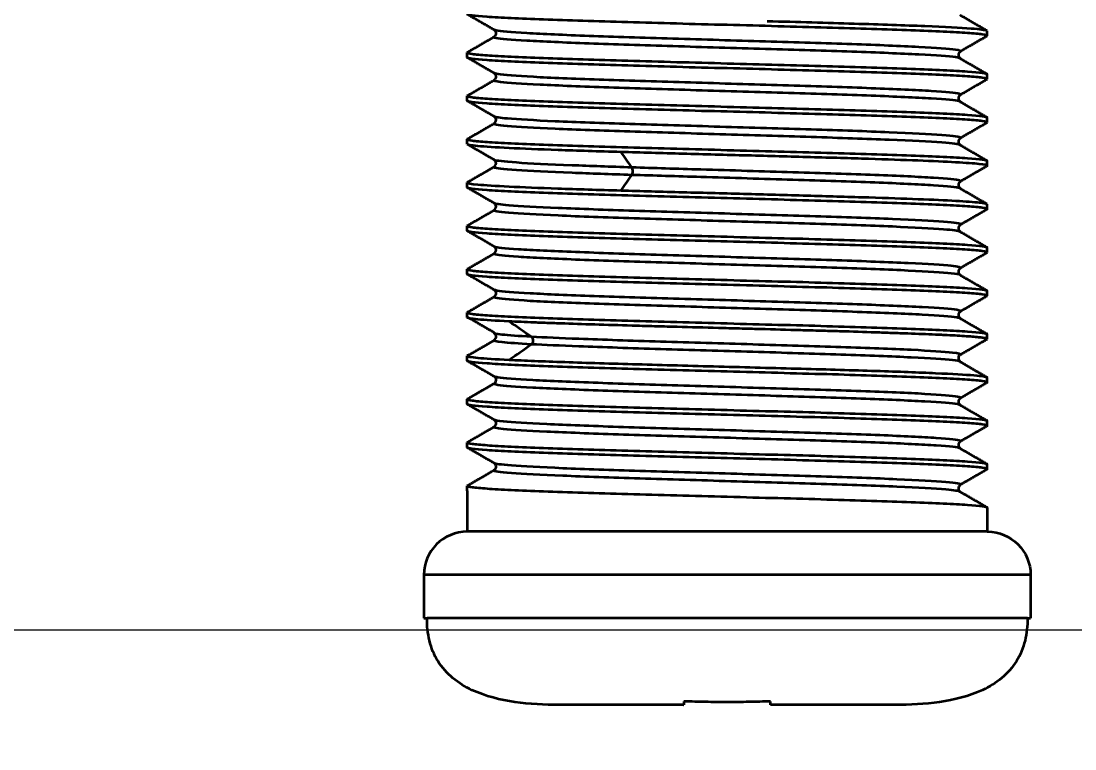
# Model space of a CAD drawing. Extents: x 0 to 1647, y 4681 to 5260.
# Drawn here: x 196.41 to 206.14, y 4894.61 to 4901.33 of the extents above; entities that cross this region are included whole.
import ezdxf

# ---------------------------------------------------------------- set-up
doc = ezdxf.new("R2010")
doc.units = 0
doc.header["$LTSCALE"] = 30
doc.header["$MEASUREMENT"] = 0
doc.header["$PDMODE"] = 3
doc.header["$PDSIZE"] = -10
doc.layers.get('0').update_dxf_attribs({"linetype": 'CONTINUOUS'})
doc.layers.get('DEFPOINTS').update_dxf_attribs({"linetype": 'CONTINUOUS'})
doc.layers.add('\\M+5B3DF\\M+5B4E7\\M+5CFDF', color=3, linetype='CONTINUOUS', lineweight=9)
doc.styles.add('Daelim Dimension', font='NanumGothic.ttf')
doc.dimstyles.new('DEFAULT', dxfattribs={"dimscale": 2, "dimtxt": 2, "dimasz": 2, "dimexe": 0, "dimexo": 2, "dimgap": 1, "dimtad": 1, "dimdec": 1, "dimzin": 9, "dimdsep": 46, "dimtxsty": 'Daelim Dimension', "dimcen": 0.5, "dimclrd": 252, "dimclre": 252, "dimclrt": 3, "dimadec": 1, "dimazin": 0, "dimtfac": 1, "dimtdec": 1, "dimtix": 1, "dimtmove": 0, "dimatfit": 3, "dimfxl": 0, "dimtolj": 1, "dimtzin": 1, "dimlwd": 9, "dimlwe": 9, "dimarcsym": 0})

# ---------------------------------------------------------------- blocks, each defined once
blk = doc.blocks.new('22')
at = {"color": 0, "lineweight": 35}
for p, q in [((-153.68, 162.43), (-153.68, 162.488)), ((-159.369, 162.419), (-159.367, 162.42)), ((-153.684, 162.426), (-153.68, 162.43)), ((-159.676, 162.242), (-159.68, 162.238)), ((-159.68, 162.18), (-159.68, 162.238)), ((-159.367, 161.997), (-159.369, 161.998)), ((-153.68, 161.93), (-153.68, 161.988)), ((-153.685, 161.925), (-153.68, 161.93)), ((-159.677, 161.741), (-159.68, 161.738)), ((-159.68, 161.68), (-159.68, 161.738)), ((-153.993, 161.747), (-153.991, 161.748)), ((-159.367, 161.497), (-159.369, 161.499)), ((-153.68, 161.43), (-153.68, 161.488)), ((-153.684, 161.426), (-153.68, 161.43)), ((-159.678, 161.24), (-159.68, 161.238)), ((-159.68, 161.18), (-159.68, 161.238)), ((-159.367, 160.997), (-159.369, 160.999)), ((-153.68, 160.93), (-153.68, 160.988)), ((-153.682, 160.927), (-153.68, 160.93)), ((-159.678, 160.741), (-159.68, 160.738)), ((-159.68, 160.68), (-159.68, 160.738)), ((-159.369, 160.419), (-159.367, 160.42)), ((-153.682, 160.427), (-153.68, 160.43)), ((-153.68, 160.43), (-153.68, 160.488)), ((-159.675, 160.242), (-159.68, 160.238)), ((-159.68, 160.18), (-159.68, 160.238)), ((-153.991, 160.169), (-153.993, 160.17)), ((-159.369, 159.919), (-159.367, 159.92)), ((-153.684, 159.926), (-153.68, 159.93)), ((-153.68, 159.93), (-153.68, 159.988)), ((-159.675, 159.742), (-159.68, 159.738)), ((-159.68, 159.68), (-159.68, 159.738)), ((-159.367, 159.497), (-159.369, 159.499)), ((-153.685, 159.426), (-153.68, 159.43)), ((-153.68, 159.43), (-153.68, 159.488)), ((-159.677, 159.241), (-159.68, 159.238)), ((-159.68, 159.18), (-159.68, 159.238)), ((-159.68, 159.18), (-159.677, 159.183)), ((-153.993, 159.247), (-153.992, 159.248)), ((-153.685, 158.926), (-153.68, 158.93)), ((-153.68, 158.93), (-153.68, 158.988)), ((-159.68, 158.68), (-159.68, 158.738)), ((-153.683, 158.427), (-153.68, 158.43)), ((-153.68, 158.43), (-153.68, 158.488)), ((-159.678, 158.24), (-159.68, 158.238)), ((-159.68, 158.18), (-159.68, 158.238)), ((-153.68, 157.93), (-153.68, 157.988)), ((-153.682, 157.927), (-153.68, 157.93)), ((-159.676, 157.742), (-159.68, 157.738)), ((-159.68, 157.68), (-159.68, 157.738)), ((-153.68, 157.43), (-153.68, 157.488)), ((-153.682, 157.427), (-153.68, 157.43)), ((-159.675, 157.242), (-159.68, 157.238)), ((-159.68, 157.18), (-159.68, 157.238)), ((-159.68, 157.18), (-159.68, 156.738)), ((-153.68, 156.988), (-153.68, 156.709)), ((-159.68, 156.738), (-159.68, 156.709)), ((-153.68, 156.709), (-159.68, 156.709)), ((-160.18, 156.209), (-160.18, 155.709)), ((-153.18, 156.209), (-160.18, 156.209)), ((-153.18, 156.209), (-153.18, 155.709)), ((-160.18, 155.709), (-160.144, 155.709)), ((-153.216, 155.709), (-160.144, 155.709)), ((-153.216, 155.709), (-153.18, 155.709)), ((-157.184, 154.709), (-158.617, 154.709)), ((-157.184, 154.709), (-157.18, 154.709)), ((-156.18, 154.709), (-156.18, 154.75)), ((-156.172, 154.709), (-156.18, 154.709)), ((-154.744, 154.709), (-156.172, 154.709)), ((-154.744, 154.709), (-154.744, 154.709))]:
    blk.add_line(p, q, dxfattribs=at)
blk.add_arc((-159.68, 156.209), 0.5, 90, 180, dxfattribs=at)
at = {"color": 0, "lineweight": 35, "extrusion": (0, 0, -1)}
blk.add_arc((153.68, 156.209), 0.5, 90, 180, dxfattribs=at)
at = {"color": 0, "lineweight": 35}
for points, knots in [([(-153.68, 162.43), (-153.68, 162.435), (-153.7, 162.44), (-153.776, 162.451), (-153.834, 162.456), (-153.985, 162.467), (-154.078, 162.472), (-154.298, 162.482), (-154.422, 162.487), (-154.699, 162.498), (-154.853, 162.503), (-155.179, 162.513), (-155.351, 162.519), (-155.714, 162.529), (-155.905, 162.534), (-156.288, 162.545), (-156.483, 162.55), (-156.878, 162.56), (-157.074, 162.565), (-157.457, 162.576), (-157.647, 162.581), (-158.01, 162.592), (-158.182, 162.597), (-158.508, 162.607), (-158.662, 162.612), (-158.939, 162.623), (-159.063, 162.628), (-159.282, 162.638), (-159.376, 162.644), (-159.601, 162.659), (-159.68, 162.669), (-159.68, 162.68)], [0, 0, 0, 0, 0.0625, 0.0625, 0.125, 0.125, 0.1875, 0.1875, 0.25, 0.25, 0.3125, 0.3125, 0.375, 0.375, 0.4375, 0.4375, 0.5, 0.5, 0.5625, 0.5625, 0.625, 0.625, 0.6875, 0.6875, 0.75, 0.75, 0.8125, 0.8125, 0.875, 0.875, 1, 1, 1, 1]), ([(-156.218, 162.6), (-156.042, 162.596), (-155.87, 162.591), (-155.536, 162.582), (-155.372, 162.577), (-155.063, 162.567), (-154.917, 162.563), (-154.642, 162.553), (-154.515, 162.549), (-154.172, 162.535), (-153.989, 162.525), (-153.764, 162.508), (-153.702, 162.5), (-153.685, 162.492)], [0, 0, 0, 0, 0.130251, 0.130251, 0.260501, 0.260501, 0.390752, 0.390752, 0.521002, 0.521002, 0.781503, 0.781503, 1, 1, 1, 1]), ([(-153.993, 162.248), (-153.979, 162.255), (-154.024, 162.272), (-154.412, 162.301), (-155.204, 162.332), (-156.228, 162.364), (-157.323, 162.396), (-158.317, 162.428), (-159.054, 162.459), (-159.323, 162.483), (-159.364, 162.496), (-159.368, 162.498)], [0, 0, 0, 0, 0.084636, 0.211465, 0.338295, 0.465124, 0.591953, 0.718783, 0.845612, 0.972441, 1, 1, 1, 1]), ([(-153.992, 162.17), (-153.999, 162.174), (-154.064, 162.189), (-154.412, 162.214), (-155.204, 162.246), (-156.228, 162.277), (-157.323, 162.309), (-158.317, 162.341), (-159.054, 162.373), (-159.352, 162.399), (-159.377, 162.414), (-159.369, 162.419)], [0, 0, 0, 0, 0.050429, 0.177724, 0.305019, 0.432314, 0.559609, 0.686904, 0.814199, 0.941494, 1, 1, 1, 1]), ([(-159.68, 162.238), (-159.68, 162.232), (-159.661, 162.227), (-159.584, 162.217), (-159.526, 162.211), (-159.376, 162.201), (-159.282, 162.196), (-159.063, 162.185), (-158.938, 162.18), (-158.662, 162.17), (-158.507, 162.165), (-158.181, 162.154), (-158.009, 162.149), (-157.646, 162.139), (-157.455, 162.133), (-157.072, 162.123), (-156.878, 162.118), (-156.482, 162.107), (-156.287, 162.102), (-155.904, 162.092), (-155.713, 162.087), (-155.35, 162.076), (-155.178, 162.071), (-154.852, 162.061), (-154.698, 162.055), (-154.421, 162.045), (-154.297, 162.04), (-154.078, 162.029), (-153.984, 162.024), (-153.76, 162.009), (-153.68, 161.998), (-153.68, 161.988)], [0, 0, 0, 0, 0.0625, 0.0625, 0.125, 0.125, 0.1875, 0.1875, 0.25, 0.25, 0.3125, 0.3125, 0.375, 0.375, 0.4375, 0.4375, 0.5, 0.5, 0.5625, 0.5625, 0.625, 0.625, 0.6875, 0.6875, 0.75, 0.75, 0.8125, 0.8125, 0.875, 0.875, 1, 1, 1, 1]), ([(-153.68, 161.93), (-153.68, 161.935), (-153.7, 161.94), (-153.776, 161.951), (-153.834, 161.956), (-153.985, 161.966), (-154.078, 161.972), (-154.298, 161.982), (-154.422, 161.987), (-154.699, 161.998), (-154.853, 162.003), (-155.179, 162.013), (-155.351, 162.019), (-155.714, 162.029), (-155.905, 162.034), (-156.288, 162.045), (-156.483, 162.05), (-156.878, 162.06), (-157.074, 162.065), (-157.457, 162.076), (-157.647, 162.081), (-158.01, 162.091), (-158.182, 162.097), (-158.508, 162.107), (-158.662, 162.112), (-158.939, 162.123), (-159.063, 162.128), (-159.282, 162.138), (-159.376, 162.144), (-159.601, 162.159), (-159.68, 162.17), (-159.68, 162.18)], [0, 0, 0, 0, 0.0625, 0.0625, 0.125, 0.125, 0.1875, 0.1875, 0.25, 0.25, 0.3125, 0.3125, 0.375, 0.375, 0.4375, 0.4375, 0.5, 0.5, 0.5625, 0.5625, 0.625, 0.625, 0.6875, 0.6875, 0.75, 0.75, 0.8125, 0.8125, 0.875, 0.875, 1, 1, 1, 1]), ([(-153.991, 161.748), (-153.985, 161.753), (-153.999, 161.767), (-154.263, 161.792), (-154.974, 161.824), (-155.953, 161.856), (-157.047, 161.888), (-158.082, 161.919), (-158.898, 161.951), (-159.279, 161.977), (-159.357, 161.993), (-159.367, 161.997)], [0, 0, 0, 0, 0.049448, 0.177055, 0.304662, 0.43227, 0.559877, 0.687485, 0.815092, 0.942699, 1, 1, 1, 1]), ([(-153.99, 161.669), (-153.993, 161.671), (-154.024, 161.683), (-154.263, 161.706), (-154.974, 161.738), (-155.953, 161.769), (-157.047, 161.801), (-158.082, 161.833), (-158.898, 161.865), (-159.322, 161.893), (-159.381, 161.912), (-159.369, 161.919)], [0, 0, 0, 0, 0.020967, 0.14775, 0.274533, 0.401316, 0.528099, 0.654882, 0.781665, 0.908448, 1, 1, 1, 1]), ([(-159.68, 161.738), (-159.68, 161.732), (-159.661, 161.727), (-159.584, 161.717), (-159.526, 161.711), (-159.376, 161.701), (-159.282, 161.696), (-159.063, 161.686), (-158.938, 161.68), (-158.662, 161.67), (-158.507, 161.665), (-158.181, 161.654), (-158.009, 161.649), (-157.646, 161.639), (-157.455, 161.633), (-157.072, 161.623), (-156.878, 161.618), (-156.482, 161.607), (-156.287, 161.602), (-155.904, 161.592), (-155.713, 161.587), (-155.35, 161.576), (-155.178, 161.571), (-154.852, 161.561), (-154.698, 161.555), (-154.421, 161.545), (-154.297, 161.54), (-154.078, 161.529), (-153.984, 161.524), (-153.76, 161.508), (-153.68, 161.498), (-153.68, 161.488)], [0, 0, 0, 0, 0.0625, 0.0625, 0.125, 0.125, 0.1875, 0.1875, 0.25, 0.25, 0.3125, 0.3125, 0.375, 0.375, 0.4375, 0.4375, 0.5, 0.5, 0.5625, 0.5625, 0.625, 0.625, 0.6875, 0.6875, 0.75, 0.75, 0.8125, 0.8125, 0.875, 0.875, 1, 1, 1, 1]), ([(-153.68, 161.43), (-153.68, 161.435), (-153.7, 161.44), (-153.776, 161.451), (-153.834, 161.456), (-153.985, 161.466), (-154.078, 161.472), (-154.298, 161.482), (-154.422, 161.487), (-154.699, 161.498), (-154.853, 161.503), (-155.179, 161.513), (-155.351, 161.519), (-155.714, 161.529), (-155.905, 161.534), (-156.288, 161.545), (-156.483, 161.55), (-156.878, 161.56), (-157.074, 161.565), (-157.457, 161.576), (-157.647, 161.581), (-158.01, 161.591), (-158.182, 161.597), (-158.508, 161.607), (-158.662, 161.612), (-158.939, 161.623), (-159.063, 161.628), (-159.282, 161.638), (-159.376, 161.644), (-159.601, 161.659), (-159.68, 161.67), (-159.68, 161.68)], [0, 0, 0, 0, 0.0625, 0.0625, 0.125, 0.125, 0.1875, 0.1875, 0.25, 0.25, 0.3125, 0.3125, 0.375, 0.375, 0.4375, 0.4375, 0.5, 0.5, 0.5625, 0.5625, 0.625, 0.625, 0.6875, 0.6875, 0.75, 0.75, 0.8125, 0.8125, 0.875, 0.875, 1, 1, 1, 1]), ([(-153.992, 161.248), (-153.989, 161.249), (-153.979, 161.262), (-154.139, 161.284), (-154.762, 161.316), (-155.686, 161.348), (-156.766, 161.38), (-157.833, 161.411), (-158.719, 161.443), (-159.229, 161.472), (-159.352, 161.49), (-159.367, 161.497)], [0, 0, 0, 0, 0.018847, 0.146142, 0.273437, 0.400732, 0.528027, 0.655322, 0.782617, 0.909912, 1, 1, 1, 1]), ([(-153.99, 161.169), (-154.004, 161.178), (-154.157, 161.199), (-154.762, 161.229), (-155.686, 161.261), (-156.766, 161.293), (-157.833, 161.325), (-158.719, 161.356), (-159.276, 161.388), (-159.384, 161.408), (-159.37, 161.419)], [0, 0, 0, 0, 0.115833, 0.24291, 0.369988, 0.497065, 0.624143, 0.75122, 0.878297, 1, 1, 1, 1]), ([(-159.68, 161.238), (-159.68, 161.232), (-159.661, 161.227), (-159.584, 161.217), (-159.526, 161.212), (-159.376, 161.201), (-159.282, 161.196), (-159.063, 161.185), (-158.938, 161.18), (-158.662, 161.17), (-158.507, 161.165), (-158.181, 161.154), (-158.009, 161.149), (-157.646, 161.139), (-157.455, 161.133), (-157.072, 161.123), (-156.878, 161.118), (-156.482, 161.107), (-156.287, 161.102), (-155.904, 161.092), (-155.713, 161.087), (-155.35, 161.076), (-155.178, 161.071), (-154.852, 161.061), (-154.698, 161.055), (-154.421, 161.045), (-154.297, 161.04), (-154.078, 161.029), (-153.984, 161.024), (-153.76, 161.009), (-153.68, 160.998), (-153.68, 160.988)], [0, 0, 0, 0, 0.0625, 0.0625, 0.125, 0.125, 0.1875, 0.1875, 0.25, 0.25, 0.3125, 0.3125, 0.375, 0.375, 0.4375, 0.4375, 0.5, 0.5, 0.5625, 0.5625, 0.625, 0.625, 0.6875, 0.6875, 0.75, 0.75, 0.8125, 0.8125, 0.875, 0.875, 1, 1, 1, 1]), ([(-157.905, 161.088), (-158.169, 161.096), (-158.412, 161.104), (-158.851, 161.119), (-159.041, 161.127), (-159.355, 161.142), (-159.474, 161.149), (-159.597, 161.161), (-159.628, 161.165), (-159.661, 161.171), (-159.67, 161.173), (-159.675, 161.175)], [0, 0, 0, 0, 0.263054, 0.263054, 0.526109, 0.526109, 0.789163, 0.789163, 0.920691, 0.920691, 1, 1, 1, 1]), ([(-157.779, 160.911), (-158.03, 160.919), (-158.569, 160.937), (-159.167, 160.966), (-159.345, 160.987), (-159.367, 160.997)], [0, 0, 0, 0, 0.282277, 0.649249, 1, 1, 1, 1]), ([(-153.68, 160.93), (-153.68, 160.937), (-153.711, 160.943), (-153.834, 160.957), (-153.926, 160.963), (-154.164, 160.976), (-154.312, 160.983), (-154.648, 160.996), (-154.842, 161.003), (-155.259, 161.016), (-155.482, 161.022), (-155.957, 161.036), (-156.2, 161.042), (-156.695, 161.055), (-156.948, 161.062), (-157.435, 161.075), (-157.676, 161.082), (-157.905, 161.088)], [0, 0, 0, 0, 0.125, 0.125, 0.25, 0.25, 0.375, 0.375, 0.5, 0.5, 0.625, 0.625, 0.75, 0.75, 0.875, 0.875, 1, 1, 1, 1]), ([(-157.779, 160.824), (-158.03, 160.832), (-158.569, 160.851), (-159.176, 160.88), (-159.373, 160.904), (-159.373, 160.917), (-159.369, 160.919)], [0, 0, 0, 0, 0.256895, 0.59087, 0.924845, 1, 1, 1, 1]), ([(-153.99, 160.749), (-153.986, 160.752), (-153.997, 160.766), (-154.237, 160.791), (-154.932, 160.823), (-155.902, 160.854), (-156.909, 160.884), (-157.528, 160.902), (-157.779, 160.911)], [0, 0, 0, 0, 0.063273, 0.259684, 0.456096, 0.652508, 0.848919, 1, 1, 1, 1]), ([(-157.779, 160.824), (-157.773, 160.833), (-157.765, 160.867), (-157.773, 160.902), (-157.779, 160.911)], [0, 0, 0, 0, 0.499996, 1, 1, 1, 1]), ([(-153.992, 160.67), (-153.994, 160.671), (-154.021, 160.682), (-154.237, 160.704), (-154.932, 160.736), (-155.902, 160.768), (-156.909, 160.797), (-157.528, 160.816), (-157.779, 160.824)], [0, 0, 0, 0, 0.017632, 0.223614, 0.429595, 0.635577, 0.841558, 1, 1, 1, 1]), ([(-159.68, 160.738), (-159.68, 160.73), (-159.639, 160.722), (-159.475, 160.707), (-159.354, 160.7), (-159.04, 160.684), (-158.851, 160.677), (-158.524, 160.665), (-158.407, 160.661), (-158.164, 160.654), (-158.037, 160.65), (-157.905, 160.646)], [0, 0, 0, 0, 0.25, 0.25, 0.5, 0.5, 0.75, 0.75, 0.875, 0.875, 1, 1, 1, 1]), ([(-153.68, 160.43), (-153.68, 160.435), (-153.7, 160.441), (-153.776, 160.451), (-153.834, 160.456), (-153.985, 160.466), (-154.078, 160.472), (-154.298, 160.482), (-154.422, 160.487), (-154.699, 160.498), (-154.853, 160.503), (-155.179, 160.513), (-155.351, 160.519), (-155.714, 160.529), (-155.905, 160.534), (-156.288, 160.545), (-156.483, 160.55), (-156.878, 160.56), (-157.074, 160.565), (-157.457, 160.576), (-157.647, 160.581), (-158.01, 160.591), (-158.182, 160.597), (-158.508, 160.607), (-158.662, 160.612), (-158.939, 160.623), (-159.063, 160.628), (-159.282, 160.638), (-159.376, 160.643), (-159.601, 160.659), (-159.68, 160.67), (-159.68, 160.68)], [0, 0, 0, 0, 0.0625, 0.0625, 0.125, 0.125, 0.1875, 0.1875, 0.25, 0.25, 0.3125, 0.3125, 0.375, 0.375, 0.4375, 0.4375, 0.5, 0.5, 0.5625, 0.5625, 0.625, 0.625, 0.6875, 0.6875, 0.75, 0.75, 0.8125, 0.8125, 0.875, 0.875, 1, 1, 1, 1]), ([(-157.905, 160.646), (-157.676, 160.639), (-157.438, 160.633), (-156.945, 160.62), (-156.695, 160.613), (-156.198, 160.6), (-155.951, 160.593), (-155.482, 160.58), (-155.255, 160.573), (-154.838, 160.56), (-154.648, 160.554), (-154.308, 160.54), (-154.163, 160.534), (-153.926, 160.521), (-153.834, 160.514), (-153.724, 160.502), (-153.694, 160.497), (-153.684, 160.492)], [0, 0, 0, 0, 0.128166, 0.128166, 0.256332, 0.256332, 0.384499, 0.384499, 0.512665, 0.512665, 0.640831, 0.640831, 0.768997, 0.768997, 0.897164, 0.897164, 1, 1, 1, 1]), ([(-153.99, 160.249), (-153.989, 160.25), (-153.979, 160.261), (-154.118, 160.283), (-154.723, 160.315), (-155.636, 160.346), (-156.713, 160.378), (-157.784, 160.41), (-158.682, 160.442), (-159.228, 160.471), (-159.358, 160.49), (-159.37, 160.499)], [0, 0, 0, 0, 0.008913, 0.135882, 0.26285, 0.389819, 0.516788, 0.643756, 0.770725, 0.897694, 1, 1, 1, 1]), ([(-153.993, 160.17), (-154.012, 160.179), (-154.157, 160.198), (-154.723, 160.228), (-155.636, 160.26), (-156.713, 160.291), (-157.784, 160.323), (-158.682, 160.355), (-159.266, 160.387), (-159.385, 160.408), (-159.37, 160.419), (-159.369, 160.419)], [0, 0, 0, 0, 0.103428, 0.231177, 0.358925, 0.486674, 0.614422, 0.742171, 0.869919, 0.997668, 1, 1, 1, 1]), ([(-159.68, 160.238), (-159.68, 160.232), (-159.661, 160.227), (-159.584, 160.217), (-159.526, 160.212), (-159.376, 160.201), (-159.282, 160.196), (-159.063, 160.185), (-158.938, 160.18), (-158.662, 160.17), (-158.507, 160.165), (-158.181, 160.154), (-158.009, 160.149), (-157.646, 160.139), (-157.455, 160.133), (-157.072, 160.123), (-156.878, 160.118), (-156.482, 160.107), (-156.287, 160.102), (-155.904, 160.092), (-155.713, 160.087), (-155.35, 160.076), (-155.178, 160.071), (-154.852, 160.061), (-154.698, 160.055), (-154.421, 160.045), (-154.297, 160.04), (-154.078, 160.029), (-153.984, 160.024), (-153.76, 160.009), (-153.68, 159.998), (-153.68, 159.988)], [0, 0, 0, 0, 0.0625, 0.0625, 0.125, 0.125, 0.1875, 0.1875, 0.25, 0.25, 0.3125, 0.3125, 0.375, 0.375, 0.4375, 0.4375, 0.5, 0.5, 0.5625, 0.5625, 0.625, 0.625, 0.6875, 0.6875, 0.75, 0.75, 0.8125, 0.8125, 0.875, 0.875, 1, 1, 1, 1]), ([(-153.68, 159.93), (-153.68, 159.935), (-153.7, 159.94), (-153.776, 159.951), (-153.834, 159.956), (-153.985, 159.967), (-154.078, 159.972), (-154.298, 159.982), (-154.422, 159.987), (-154.699, 159.998), (-154.853, 160.003), (-155.179, 160.013), (-155.351, 160.019), (-155.714, 160.029), (-155.905, 160.034), (-156.288, 160.045), (-156.483, 160.05), (-156.878, 160.06), (-157.074, 160.066), (-157.457, 160.076), (-157.647, 160.081), (-158.01, 160.092), (-158.182, 160.097), (-158.508, 160.107), (-158.662, 160.112), (-158.939, 160.123), (-159.063, 160.128), (-159.282, 160.138), (-159.376, 160.143), (-159.601, 160.159), (-159.68, 160.169), (-159.68, 160.18)], [0, 0, 0, 0, 0.0625, 0.0625, 0.125, 0.125, 0.1875, 0.1875, 0.25, 0.25, 0.3125, 0.3125, 0.375, 0.375, 0.4375, 0.4375, 0.5, 0.5, 0.5625, 0.5625, 0.625, 0.625, 0.6875, 0.6875, 0.75, 0.75, 0.8125, 0.8125, 0.875, 0.875, 1, 1, 1, 1]), ([(-153.992, 159.67), (-154.004, 159.676), (-154.099, 159.693), (-154.535, 159.72), (-155.381, 159.752), (-156.432, 159.783), (-157.521, 159.815), (-158.478, 159.847), (-159.153, 159.879), (-159.37, 159.903), (-159.374, 159.916), (-159.369, 159.919)], [0, 0, 0, 0, 0.07253, 0.19995, 0.32737, 0.45479, 0.582209, 0.709629, 0.837049, 0.964469, 1, 1, 1, 1]), ([(-153.992, 159.748), (-153.976, 159.757), (-154.053, 159.776), (-154.535, 159.806), (-155.381, 159.838), (-156.432, 159.87), (-157.521, 159.902), (-158.478, 159.934), (-159.153, 159.965), (-159.348, 159.987), (-159.368, 159.998), (-159.369, 159.998)], [0, 0, 0, 0, 0.106598, 0.233443, 0.360288, 0.487133, 0.613978, 0.740823, 0.867668, 0.994513, 1, 1, 1, 1]), ([(-159.68, 159.738), (-159.68, 159.732), (-159.661, 159.727), (-159.584, 159.717), (-159.526, 159.711), (-159.376, 159.701), (-159.282, 159.696), (-159.063, 159.685), (-158.938, 159.68), (-158.662, 159.67), (-158.507, 159.665), (-158.181, 159.654), (-158.009, 159.649), (-157.646, 159.639), (-157.455, 159.633), (-157.072, 159.623), (-156.878, 159.618), (-156.482, 159.607), (-156.287, 159.602), (-155.904, 159.592), (-155.713, 159.587), (-155.35, 159.576), (-155.178, 159.571), (-154.852, 159.561), (-154.698, 159.555), (-154.421, 159.545), (-154.297, 159.54), (-154.078, 159.529), (-153.984, 159.524), (-153.76, 159.509), (-153.68, 159.498), (-153.68, 159.488)], [0, 0, 0, 0, 0.0625, 0.0625, 0.125, 0.125, 0.1875, 0.1875, 0.25, 0.25, 0.3125, 0.3125, 0.375, 0.375, 0.4375, 0.4375, 0.5, 0.5, 0.5625, 0.5625, 0.625, 0.625, 0.6875, 0.6875, 0.75, 0.75, 0.8125, 0.8125, 0.875, 0.875, 1, 1, 1, 1]), ([(-153.68, 159.43), (-153.68, 159.435), (-153.7, 159.44), (-153.776, 159.451), (-153.834, 159.456), (-153.985, 159.467), (-154.078, 159.472), (-154.298, 159.482), (-154.422, 159.487), (-154.699, 159.498), (-154.853, 159.503), (-155.179, 159.513), (-155.351, 159.519), (-155.714, 159.529), (-155.905, 159.534), (-156.288, 159.545), (-156.483, 159.55), (-156.878, 159.56), (-157.074, 159.565), (-157.457, 159.576), (-157.647, 159.581), (-158.01, 159.592), (-158.182, 159.597), (-158.508, 159.607), (-158.662, 159.612), (-158.939, 159.623), (-159.063, 159.628), (-159.282, 159.638), (-159.376, 159.644), (-159.601, 159.659), (-159.68, 159.67), (-159.68, 159.68)], [0, 0, 0, 0, 0.0625, 0.0625, 0.125, 0.125, 0.1875, 0.1875, 0.25, 0.25, 0.3125, 0.3125, 0.375, 0.375, 0.4375, 0.4375, 0.5, 0.5, 0.5625, 0.5625, 0.625, 0.625, 0.6875, 0.6875, 0.75, 0.75, 0.8125, 0.8125, 0.875, 0.875, 1, 1, 1, 1]), ([(-153.991, 159.169), (-153.997, 159.173), (-154.051, 159.187), (-154.369, 159.212), (-155.14, 159.243), (-156.153, 159.275), (-157.249, 159.307), (-158.255, 159.339), (-159.014, 159.37), (-159.347, 159.397), (-159.378, 159.414), (-159.368, 159.42)], [0, 0, 0, 0, 0.043158, 0.169957, 0.296755, 0.423554, 0.550352, 0.677151, 0.803949, 0.930748, 1, 1, 1, 1]), ([(-153.992, 159.248), (-153.981, 159.254), (-154.018, 159.271), (-154.369, 159.298), (-155.14, 159.33), (-156.153, 159.362), (-157.249, 159.394), (-158.255, 159.425), (-159.014, 159.457), (-159.311, 159.481), (-159.362, 159.495), (-159.367, 159.497)], [0, 0, 0, 0, 0.073858, 0.201246, 0.328635, 0.456024, 0.583412, 0.710801, 0.83819, 0.965578, 1, 1, 1, 1]), ([(-159.68, 159.238), (-159.68, 159.232), (-159.661, 159.227), (-159.584, 159.217), (-159.526, 159.211), (-159.376, 159.201), (-159.282, 159.196), (-159.063, 159.185), (-158.938, 159.18), (-158.662, 159.17), (-158.507, 159.165), (-158.181, 159.154), (-158.009, 159.149), (-157.646, 159.139), (-157.455, 159.133), (-157.072, 159.123), (-156.878, 159.118), (-156.482, 159.107), (-156.287, 159.102), (-155.904, 159.092), (-155.713, 159.087), (-155.35, 159.076), (-155.178, 159.071), (-154.852, 159.061), (-154.698, 159.055), (-154.421, 159.045), (-154.297, 159.04), (-154.078, 159.029), (-153.984, 159.024), (-153.76, 159.009), (-153.68, 158.998), (-153.68, 158.988)], [0, 0, 0, 0, 0.0625, 0.0625, 0.125, 0.125, 0.1875, 0.1875, 0.25, 0.25, 0.3125, 0.3125, 0.375, 0.375, 0.4375, 0.4375, 0.5, 0.5, 0.5625, 0.5625, 0.625, 0.625, 0.6875, 0.6875, 0.75, 0.75, 0.8125, 0.8125, 0.875, 0.875, 1, 1, 1, 1]), ([(-159.197, 159.134), (-159.355, 159.142), (-159.475, 159.149), (-159.639, 159.165), (-159.68, 159.172), (-159.68, 159.18)], [0, 0, 0, 0, 0.5, 0.5, 1, 1, 1, 1]), ([(-153.68, 158.93), (-153.68, 158.934), (-153.693, 158.939), (-153.732, 158.945), (-153.748, 158.947), (-153.776, 158.95), (-153.787, 158.951), (-153.809, 158.953), (-153.821, 158.954), (-153.885, 158.96), (-153.948, 158.964), (-154.059, 158.971), (-154.099, 158.973), (-154.164, 158.976), (-154.186, 158.977), (-154.232, 158.979), (-154.255, 158.98), (-154.375, 158.985), (-154.481, 158.99), (-154.653, 158.996), (-154.713, 158.998), (-154.807, 159.001), (-154.838, 159.002), (-154.903, 159.005), (-154.935, 159.006), (-155.1, 159.011), (-155.238, 159.015), (-155.454, 159.022), (-155.527, 159.024), (-155.64, 159.027), (-155.678, 159.028), (-155.755, 159.03), (-155.793, 159.031), (-155.986, 159.036), (-156.142, 159.041), (-156.38, 159.047), (-156.459, 159.049), (-156.58, 159.052), (-156.62, 159.053), (-156.701, 159.056), (-156.741, 159.057), (-156.942, 159.062), (-157.101, 159.066), (-157.336, 159.073), (-157.414, 159.075), (-157.529, 159.078), (-157.568, 159.079), (-157.644, 159.081), (-157.683, 159.082), (-157.872, 159.088), (-158.162, 159.096), (-158.428, 159.104), (-158.585, 159.11), (-158.616, 159.111), (-158.677, 159.113), (-158.767, 159.116), (-158.851, 159.119), (-159.012, 159.126), (-159.109, 159.13), (-159.197, 159.134)], [0, 0, 0, 0, 0.0625, 0.0625, 0.09375, 0.09375, 0.109375, 0.109375, 0.125, 0.125, 0.1875, 0.1875, 0.21875, 0.21875, 0.234375, 0.234375, 0.25, 0.25, 0.3125, 0.3125, 0.34375, 0.34375, 0.359375, 0.359375, 0.375, 0.375, 0.4375, 0.4375, 0.46875, 0.46875, 0.484375, 0.484375, 0.5, 0.5, 0.5625, 0.5625, 0.59375, 0.59375, 0.609375, 0.609375, 0.625, 0.625, 0.6875, 0.6875, 0.71875, 0.71875, 0.734375, 0.734375, 0.75, 0.75, 0.8125, 0.875, 0.875, 0.890625, 0.890625, 0.90625, 0.9375, 0.9375, 1, 1, 1, 1]), ([(-158.939, 158.87), (-159.089, 158.878), (-159.32, 158.894), (-159.382, 158.911), (-159.369, 158.919)], [0, 0, 0, 0, 0.493811, 1, 1, 1, 1]), ([(-158.939, 158.956), (-159.089, 158.965), (-159.318, 158.981), (-159.381, 158.997), (-159.37, 159.005)], [0, 0, 0, 0, 0.49843, 1, 1, 1, 1]), ([(-153.993, 158.747), (-153.976, 158.756), (-154.042, 158.775), (-154.502, 158.805), (-155.334, 158.837), (-156.378, 158.868), (-157.47, 158.9), (-158.363, 158.93), (-158.789, 158.948), (-158.939, 158.956)], [0, 0, 0, 0, 0.12358, 0.275494, 0.427407, 0.579321, 0.731234, 0.883148, 1, 1, 1, 1]), ([(-158.939, 158.87), (-158.926, 158.878), (-158.91, 158.913), (-158.926, 158.948), (-158.939, 158.956)], [0, 0, 0, 0, 0.499996, 1, 1, 1, 1]), ([(-153.99, 158.669), (-153.998, 158.675), (-154.083, 158.691), (-154.502, 158.718), (-155.334, 158.75), (-156.378, 158.782), (-157.47, 158.814), (-158.363, 158.843), (-158.789, 158.862), (-158.939, 158.87)], [0, 0, 0, 0, 0.088981, 0.246892, 0.404802, 0.562713, 0.720624, 0.878534, 1, 1, 1, 1]), ([(-159.68, 158.738), (-159.68, 158.73), (-159.639, 158.723), (-159.475, 158.707), (-159.355, 158.699), (-159.197, 158.692)], [0, 0, 0, 0, 0.5, 0.5, 1, 1, 1, 1]), ([(-153.68, 158.43), (-153.68, 158.435), (-153.7, 158.44), (-153.776, 158.451), (-153.834, 158.456), (-153.985, 158.467), (-154.078, 158.472), (-154.298, 158.482), (-154.422, 158.487), (-154.699, 158.498), (-154.853, 158.503), (-155.179, 158.513), (-155.351, 158.519), (-155.714, 158.529), (-155.905, 158.534), (-156.288, 158.545), (-156.483, 158.55), (-156.878, 158.56), (-157.074, 158.565), (-157.457, 158.576), (-157.647, 158.581), (-158.01, 158.592), (-158.182, 158.597), (-158.508, 158.607), (-158.662, 158.612), (-158.939, 158.623), (-159.063, 158.628), (-159.282, 158.638), (-159.376, 158.644), (-159.601, 158.659), (-159.68, 158.67), (-159.68, 158.68)], [0, 0, 0, 0, 0.0625, 0.0625, 0.125, 0.125, 0.1875, 0.1875, 0.25, 0.25, 0.3125, 0.3125, 0.375, 0.375, 0.4375, 0.4375, 0.5, 0.5, 0.5625, 0.5625, 0.625, 0.625, 0.6875, 0.6875, 0.75, 0.75, 0.8125, 0.8125, 0.875, 0.875, 1, 1, 1, 1]), ([(-159.197, 158.692), (-159.109, 158.688), (-159.012, 158.683), (-158.796, 158.675), (-158.678, 158.671), (-158.427, 158.662), (-158.294, 158.658), (-158.014, 158.649), (-157.867, 158.645), (-157.566, 158.637), (-157.412, 158.632), (-157.098, 158.624), (-156.937, 158.619), (-156.616, 158.611), (-156.457, 158.607), (-156.14, 158.598), (-155.981, 158.594), (-155.518, 158.581), (-155.229, 158.573), (-154.7, 158.556), (-154.47, 158.547), (-154.083, 158.53), (-153.935, 158.522), (-153.742, 158.506), (-153.692, 158.498), (-153.682, 158.49)], [0, 0, 0, 0, 0.063337, 0.063337, 0.126675, 0.126675, 0.190012, 0.190012, 0.253349, 0.253349, 0.316687, 0.316687, 0.380024, 0.380024, 0.443361, 0.443361, 0.506699, 0.506699, 0.633373, 0.633373, 0.760048, 0.760048, 0.886722, 0.886722, 1, 1, 1, 1]), ([(-153.992, 158.748), (-154.01, 158.748), (-154.016, 158.733), (-154.012, 158.688), (-153.999, 158.675), (-153.992, 158.67)], [0, 0, 0, 0, 0.66665, 0.852458, 1, 1, 1, 1]), ([(-153.991, 158.248), (-153.982, 158.254), (-154.013, 158.27), (-154.34, 158.297), (-155.096, 158.329), (-156.101, 158.36), (-157.196, 158.392), (-158.211, 158.424), (-158.985, 158.456), (-159.304, 158.48), (-159.361, 158.494), (-159.368, 158.498)], [0, 0, 0, 0, 0.067099, 0.194441, 0.321783, 0.449125, 0.576466, 0.703808, 0.83115, 0.958492, 1, 1, 1, 1]), ([(-159.364, 158.424), (-159.36, 158.424), (-159.356, 158.431), (-159.345, 158.446), (-159.345, 158.466), (-159.349, 158.479), (-159.358, 158.49), (-159.365, 158.496), (-159.368, 158.498)], [0, 0, 0, 0, 0.408716, 0.735614, 0.828607, 0.894837, 0.948975, 1, 1, 1, 1]), ([(-153.991, 158.169), (-153.996, 158.172), (-154.044, 158.186), (-154.34, 158.21), (-155.096, 158.242), (-156.101, 158.274), (-157.196, 158.305), (-158.211, 158.337), (-158.985, 158.369), (-159.338, 158.396), (-159.378, 158.413), (-159.37, 158.419)], [0, 0, 0, 0, 0.036721, 0.164017, 0.291312, 0.418607, 0.545902, 0.673197, 0.800492, 0.927787, 1, 1, 1, 1]), ([(-159.68, 158.238), (-159.68, 158.232), (-159.661, 158.227), (-159.584, 158.217), (-159.526, 158.211), (-159.376, 158.201), (-159.282, 158.196), (-159.063, 158.185), (-158.938, 158.18), (-158.662, 158.17), (-158.507, 158.165), (-158.181, 158.154), (-158.009, 158.149), (-157.646, 158.139), (-157.455, 158.133), (-157.072, 158.123), (-156.878, 158.118), (-156.482, 158.107), (-156.287, 158.102), (-155.904, 158.092), (-155.713, 158.087), (-155.35, 158.076), (-155.178, 158.071), (-154.852, 158.061), (-154.698, 158.055), (-154.421, 158.045), (-154.297, 158.04), (-154.078, 158.029), (-153.984, 158.024), (-153.76, 158.008), (-153.68, 157.998), (-153.68, 157.988)], [0, 0, 0, 0, 0.0625, 0.0625, 0.125, 0.125, 0.1875, 0.1875, 0.25, 0.25, 0.3125, 0.3125, 0.375, 0.375, 0.4375, 0.4375, 0.5, 0.5, 0.5625, 0.5625, 0.625, 0.625, 0.6875, 0.6875, 0.75, 0.75, 0.8125, 0.8125, 0.875, 0.875, 1, 1, 1, 1]), ([(-153.68, 157.93), (-153.68, 157.935), (-153.7, 157.94), (-153.776, 157.951), (-153.834, 157.956), (-153.985, 157.966), (-154.078, 157.972), (-154.298, 157.982), (-154.422, 157.987), (-154.699, 157.998), (-154.853, 158.003), (-155.179, 158.013), (-155.351, 158.019), (-155.714, 158.029), (-155.905, 158.034), (-156.288, 158.045), (-156.483, 158.05), (-156.878, 158.06), (-157.074, 158.065), (-157.457, 158.076), (-157.647, 158.081), (-158.01, 158.091), (-158.182, 158.097), (-158.508, 158.107), (-158.662, 158.112), (-158.939, 158.123), (-159.063, 158.128), (-159.282, 158.138), (-159.376, 158.144), (-159.601, 158.159), (-159.68, 158.17), (-159.68, 158.18)], [0, 0, 0, 0, 0.0625, 0.0625, 0.125, 0.125, 0.1875, 0.1875, 0.25, 0.25, 0.3125, 0.3125, 0.375, 0.375, 0.4375, 0.4375, 0.5, 0.5, 0.5625, 0.5625, 0.625, 0.625, 0.6875, 0.6875, 0.75, 0.75, 0.8125, 0.8125, 0.875, 0.875, 1, 1, 1, 1]), ([(-153.99, 157.749), (-153.987, 157.752), (-153.991, 157.765), (-154.203, 157.789), (-154.874, 157.82), (-155.829, 157.852), (-156.918, 157.884), (-157.969, 157.916), (-158.818, 157.948), (-159.265, 157.975), (-159.36, 157.992), (-159.37, 157.999)], [0, 0, 0, 0, 0.031792, 0.158962, 0.286133, 0.413304, 0.540474, 0.667645, 0.794816, 0.921987, 1, 1, 1, 1]), ([(-153.991, 157.669), (-153.991, 157.669), (-154.011, 157.68), (-154.203, 157.702), (-154.874, 157.734), (-155.829, 157.766), (-156.918, 157.797), (-157.969, 157.829), (-158.818, 157.861), (-159.308, 157.891), (-159.385, 157.911), (-159.368, 157.92)], [0, 0, 0, 0, 0.004987, 0.131539, 0.25809, 0.384642, 0.511194, 0.637745, 0.764297, 0.890848, 1, 1, 1, 1]), ([(-159.68, 157.738), (-159.68, 157.732), (-159.661, 157.727), (-159.584, 157.717), (-159.526, 157.712), (-159.376, 157.701), (-159.282, 157.696), (-159.063, 157.685), (-158.938, 157.68), (-158.662, 157.67), (-158.507, 157.665), (-158.181, 157.654), (-158.009, 157.649), (-157.646, 157.639), (-157.455, 157.633), (-157.072, 157.623), (-156.878, 157.618), (-156.482, 157.607), (-156.287, 157.602), (-155.904, 157.592), (-155.713, 157.587), (-155.35, 157.576), (-155.178, 157.571), (-154.852, 157.561), (-154.698, 157.555), (-154.421, 157.545), (-154.297, 157.54), (-154.078, 157.529), (-153.984, 157.524), (-153.76, 157.508), (-153.68, 157.498), (-153.68, 157.488)], [0, 0, 0, 0, 0.0625, 0.0625, 0.125, 0.125, 0.1875, 0.1875, 0.25, 0.25, 0.3125, 0.3125, 0.375, 0.375, 0.4375, 0.4375, 0.5, 0.5, 0.5625, 0.5625, 0.625, 0.625, 0.6875, 0.6875, 0.75, 0.75, 0.8125, 0.8125, 0.875, 0.875, 1, 1, 1, 1]), ([(-153.68, 157.43), (-153.68, 157.435), (-153.7, 157.441), (-153.776, 157.451), (-153.834, 157.456), (-153.985, 157.467), (-154.078, 157.472), (-154.298, 157.482), (-154.422, 157.487), (-154.699, 157.498), (-154.853, 157.503), (-155.179, 157.513), (-155.351, 157.518), (-155.714, 157.529), (-155.905, 157.534), (-156.288, 157.545), (-156.483, 157.55), (-156.878, 157.56), (-157.074, 157.566), (-157.457, 157.576), (-157.647, 157.581), (-158.01, 157.591), (-158.182, 157.597), (-158.508, 157.607), (-158.662, 157.612), (-158.939, 157.623), (-159.063, 157.628), (-159.282, 157.638), (-159.376, 157.643), (-159.601, 157.659), (-159.68, 157.669), (-159.68, 157.68)], [0, 0, 0, 0, 0.0625, 0.0625, 0.125, 0.125, 0.1875, 0.1875, 0.25, 0.25, 0.3125, 0.3125, 0.375, 0.375, 0.4375, 0.4375, 0.5, 0.5, 0.5625, 0.5625, 0.625, 0.625, 0.6875, 0.6875, 0.75, 0.75, 0.8125, 0.8125, 0.875, 0.875, 1, 1, 1, 1]), ([(-153.99, 157.249), (-153.976, 157.26), (-154.091, 157.281), (-154.67, 157.312), (-155.566, 157.344), (-156.637, 157.376), (-157.714, 157.408), (-158.629, 157.439), (-159.213, 157.47), (-159.358, 157.49), (-159.37, 157.499)], [0, 0, 0, 0, 0.126615, 0.253599, 0.380583, 0.507567, 0.634551, 0.761535, 0.888519, 1, 1, 1, 1]), ([(-159.369, 157.42), (-159.365, 157.422), (-159.358, 157.427), (-159.35, 157.439), (-159.345, 157.452), (-159.345, 157.472), (-159.351, 157.48), (-159.354, 157.485), (-159.354, 157.485)], [0, 0, 0, 0, 0.085447, 0.175515, 0.285015, 0.438846, 0.982339, 1, 1, 1, 1]), ([(-153.991, 157.169), (-154.003, 157.177), (-154.131, 157.196), (-154.67, 157.226), (-155.566, 157.257), (-156.637, 157.289), (-157.714, 157.321), (-158.629, 157.353), (-159.238, 157.384), (-159.385, 157.407), (-159.37, 157.419), (-159.367, 157.42)], [0, 0, 0, 0, 0.099646, 0.225876, 0.352105, 0.478334, 0.604563, 0.730792, 0.857021, 0.98325, 1, 1, 1, 1]), ([(-159.68, 157.238), (-159.68, 157.232), (-159.661, 157.227), (-159.584, 157.217), (-159.526, 157.212), (-159.376, 157.201), (-159.282, 157.196), (-159.063, 157.185), (-158.938, 157.18), (-158.662, 157.17), (-158.507, 157.165), (-158.181, 157.154), (-158.009, 157.149), (-157.646, 157.139), (-157.455, 157.133), (-157.072, 157.123), (-156.878, 157.118), (-156.482, 157.107), (-156.287, 157.102), (-155.904, 157.092), (-155.713, 157.087), (-155.35, 157.076), (-155.178, 157.071), (-154.852, 157.061), (-154.698, 157.055), (-154.421, 157.045), (-154.297, 157.04), (-154.078, 157.029), (-153.984, 157.024), (-153.76, 157.009), (-153.68, 156.998), (-153.68, 156.988)], [0, 0, 0, 0, 0.0625, 0.0625, 0.125, 0.125, 0.1875, 0.1875, 0.25, 0.25, 0.3125, 0.3125, 0.375, 0.375, 0.4375, 0.4375, 0.5, 0.5, 0.5625, 0.5625, 0.625, 0.625, 0.6875, 0.6875, 0.75, 0.75, 0.8125, 0.8125, 0.875, 0.875, 1, 1, 1, 1]), ([(-153.992, 157.248), (-153.999, 157.242), (-154.012, 157.229), (-154.016, 157.183), (-154.01, 157.169), (-153.992, 157.17)], [0, 0, 0, 0, 0.141368, 0.322759, 1, 1, 1, 1]), ([(-158.617, 154.709), (-158.789, 154.709), (-158.96, 154.717), (-159.299, 154.766), (-159.469, 154.808), (-159.781, 154.954), (-159.924, 155.065), (-160.062, 155.286), (-160.095, 155.366), (-160.136, 155.536), (-160.144, 155.622), (-160.144, 155.709)], [0, 0, 0, 0, 0.25, 0.25, 0.5, 0.5, 0.75, 0.75, 0.875, 0.875, 1, 1, 1, 1]), ([(-153.216, 155.709), (-153.216, 155.622), (-153.224, 155.536), (-153.265, 155.368), (-153.298, 155.286), (-153.389, 155.14), (-153.448, 155.074), (-153.581, 154.964), (-153.656, 154.918), (-153.89, 154.808), (-154.06, 154.767), (-154.4, 154.717), (-154.571, 154.709), (-154.744, 154.709)], [0, 0, 0, 0, 0.125, 0.125, 0.25, 0.25, 0.375, 0.375, 0.5, 0.5, 0.75, 0.75, 1, 1, 1, 1])]:
    blk.add_open_spline(points, degree=3, knots=knots, dxfattribs=at)
for points, degree in [([(-159.367, 162.497), (-159.523, 162.587), (-159.679, 162.677)], 2), ([(-153.995, 162.672), (-153.839, 162.581), (-153.683, 162.491)], 2), ([(-159.368, 162.42), (-159.325, 162.459), (-159.368, 162.498)], 2), ([(-159.678, 162.241), (-159.522, 162.331), (-159.366, 162.421)], 2), ([(-153.682, 162.427), (-153.838, 162.337), (-153.994, 162.247)], 2), ([(-153.992, 162.248), (-154.035, 162.209), (-153.992, 162.17)], 2), ([(-159.365, 161.996), (-159.521, 162.087), (-159.677, 162.177)], 2), ([(-153.994, 162.171), (-153.838, 162.08), (-153.681, 161.99)], 2), ([(-159.368, 161.92), (-159.325, 161.959), (-159.368, 161.998)], 2), ([(-159.679, 161.74), (-159.523, 161.83), (-159.367, 161.92)], 2), ([(-153.683, 161.927), (-153.839, 161.836), (-153.995, 161.746)], 2), ([(-153.992, 161.748), (-154.035, 161.709), (-153.992, 161.67)], 2), ([(-159.365, 161.496), (-159.521, 161.587), (-159.677, 161.677)], 2), ([(-153.992, 161.67), (-153.836, 161.58), (-153.68, 161.489)], 2), ([(-159.369, 161.42), (-159.326, 161.459), (-159.368, 161.498)], 2), ([(-159.68, 161.239), (-159.524, 161.329), (-159.368, 161.42)], 2), ([(-153.682, 161.427), (-153.838, 161.337), (-153.994, 161.247)], 2), ([(-153.992, 161.248), (-154.035, 161.209), (-153.992, 161.17)], 2), ([(-159.365, 160.996), (-159.521, 161.086), (-159.677, 161.177)], 2), ([(-153.992, 161.17), (-153.836, 161.08), (-153.68, 160.989)], 2), ([(-159.369, 160.92), (-159.326, 160.959), (-159.369, 160.998)], 2), ([(-157.779, 160.911), (-157.821, 160.97), (-157.863, 161.029), (-157.905, 161.088)], 3), ([(-159.68, 160.74), (-159.524, 160.83), (-159.367, 160.92)], 2), ([(-153.68, 160.928), (-153.836, 160.838), (-153.992, 160.748)], 2), ([(-157.905, 160.646), (-157.863, 160.705), (-157.821, 160.765), (-157.779, 160.824)], 3), ([(-153.992, 160.748), (-154.035, 160.709), (-153.992, 160.67)], 2), ([(-159.368, 160.498), (-159.524, 160.588), (-159.68, 160.678)], 2), ([(-153.994, 160.671), (-153.838, 160.581), (-153.682, 160.49)], 2), ([(-159.369, 160.42), (-159.326, 160.459), (-159.369, 160.498)], 2), ([(-159.678, 160.241), (-159.522, 160.331), (-159.365, 160.421)], 2), ([(-153.68, 160.428), (-153.836, 160.338), (-153.992, 160.248)], 2), ([(-159.367, 159.997), (-159.523, 160.088), (-159.68, 160.178)], 2), ([(-153.992, 160.248), (-154.035, 160.209), (-153.992, 160.17)], 2), ([(-153.995, 160.172), (-153.839, 160.081), (-153.683, 159.991)], 2), ([(-159.677, 159.741), (-159.521, 159.831), (-159.365, 159.921)], 2), ([(-159.369, 159.92), (-159.325, 159.959), (-159.369, 159.998)], 2), ([(-153.681, 159.927), (-153.838, 159.837), (-153.994, 159.747)], 2), ([(-159.366, 159.496), (-159.522, 159.587), (-159.678, 159.677)], 2), ([(-153.992, 159.748), (-154.035, 159.709), (-153.992, 159.67)], 2), ([(-153.994, 159.671), (-153.838, 159.581), (-153.682, 159.491)], 2), ([(-159.679, 159.24), (-159.523, 159.33), (-159.367, 159.421)], 2), ([(-159.368, 159.42), (-159.325, 159.459), (-159.368, 159.498)], 2), ([(-153.683, 159.427), (-153.839, 159.336), (-153.995, 159.246)], 2), ([(-159.368, 159.004), (-159.521, 159.093), (-159.673, 159.181)], 2), ([(-153.992, 159.248), (-154.035, 159.209), (-153.992, 159.17)], 2), ([(-153.993, 159.17), (-153.837, 159.08), (-153.681, 158.99)], 2), ([(-158.939, 158.956), (-159.025, 159.016), (-159.111, 159.075), (-159.197, 159.134)], 3), ([(-159.669, 158.744), (-159.513, 158.834), (-159.357, 158.924)], 2), ([(-159.369, 158.919), (-159.367, 158.921), (-159.364, 158.922), (-159.359, 158.923)], 3), ([(-159.368, 158.92), (-159.325, 158.959), (-159.368, 158.998)], 2), ([(-153.683, 158.927), (-153.839, 158.837), (-153.995, 158.746)], 2), ([(-159.197, 158.692), (-159.111, 158.751), (-159.025, 158.81), (-158.939, 158.87)], 3), ([(-159.666, 158.745), (-159.675, 158.743), (-159.68, 158.74), (-159.68, 158.738)], 3), ([(-159.366, 158.497), (-159.522, 158.587), (-159.678, 158.677)], 2), ([(-153.992, 158.67), (-153.836, 158.579), (-153.68, 158.489)], 2), ([(-159.68, 158.239), (-159.524, 158.33), (-159.368, 158.42)], 2), ([(-153.681, 158.428), (-153.837, 158.337), (-153.993, 158.247)], 2), ([(-153.992, 158.248), (-154.035, 158.209), (-153.992, 158.17)], 2), ([(-159.368, 157.998), (-159.524, 158.088), (-159.68, 158.178)], 2), ([(-153.993, 158.17), (-153.837, 158.08), (-153.681, 157.99)], 2), ([(-159.368, 157.92), (-159.325, 157.959), (-159.368, 157.998)], 2), ([(-159.678, 157.741), (-159.522, 157.831), (-159.366, 157.921)], 2), ([(-153.68, 157.928), (-153.836, 157.838), (-153.992, 157.748)], 2), ([(-153.992, 157.748), (-154.035, 157.709), (-153.992, 157.67)], 2), ([(-159.368, 157.498), (-159.524, 157.588), (-159.68, 157.678)], 2), ([(-153.995, 157.671), (-153.839, 157.581), (-153.683, 157.491)], 2), ([(-159.364, 157.494), (-159.369, 157.498)], 1), ([(-159.677, 157.241), (-159.521, 157.331), (-159.365, 157.422)], 2), ([(-153.68, 157.428), (-153.836, 157.338), (-153.992, 157.248)], 2), ([(-153.995, 157.171), (-153.839, 157.081), (-153.683, 156.991)], 2), ([(-157.18, 154.75), (-157.18, 154.719), (-157.18, 154.709), (-157.18, 154.709)], 3), ([(-156.18, 154.75), (-156.263, 154.747), (-156.43, 154.743), (-156.68, 154.741), (-156.93, 154.743), (-157.097, 154.747), (-157.18, 154.75)], 3), ([(-156.18, 154.709), (-156.18, 154.709), (-156.18, 154.719), (-156.18, 154.75)], 3)]:
    blk.add_open_spline(points, degree=degree, dxfattribs=at)
blk = doc.blocks.new('*D9')
at = {"color": 5, "lineweight": 9, "ltscale": 0.5}
for p, q in [((232.3086, 4917.7258), (232.3086, 4893.7037)), ((207.1086, 4917.6259), (207.1086, 4893.7037)), ((207.1086, 4895.7037), (75.9493, 4895.7037)), ((228.3086, 4895.7037), (211.1086, 4895.7037))]:
    blk.add_line(p, q, dxfattribs=at)
at = {"color": 5, "ltscale": 0.5}
for points in [[(211.1086, 4896.3704), (211.1086, 4895.037), (207.1086, 4895.7037)], [(228.3086, 4896.3704), (228.3086, 4895.037), (232.3086, 4895.7037)]]:
    blk.add_solid(points, dxfattribs=at)
at = {"layer": 'DEFPOINTS', "color": 0, "ltscale": 0.5}
for p in [(232.3086, 4921.7258), (207.1086, 4921.6259), (232.3086, 4895.7037)]:
    blk.add_point(p, dxfattribs=at)
at = {"color": 7, "ltscale": 0.5, "insert": (122.141, 4904.3418), "char_height": 10, "attachment_point": 5, "style": 'Daelim Dimension'}
blk.add_mtext('\\A1;설치 구멍 %%C35', dxfattribs=at)

msp = doc.modelspace()

# ---------------------------------------------------------------- block references
at = {"layer": '\\M+5B3DF\\M+5B4E7\\M+5CFDF', "color": 0, "lineweight": 35, "xscale": 0.8, "yscale": 0.8, "zscale": 0.8}
msp.add_blockref('22', (328.2708, 4771.2474), dxfattribs=at)

# ---------------------------------------------------------------- dimensions: what is measured, and where the dimension line sits
at = {"color": 5, "ltscale": 0.5}
dim = msp.add_linear_dim(base=(232.3086, 4895.7037), p1=(207.1086, 4921.6259), p2=(232.3086, 4921.7258), text='설치 구멍 %%C35', dimstyle='DEFAULT', override={"dimtxt": 5, "dimexe": 1, "dimdec": 0, "dimclrd": 5, "dimclre": 5, "dimclrt": 7}, dxfattribs=at)
dim.commit()
dim.dimension.update_dxf_attribs({"geometry": '*D9', "text_midpoint": (122.141, 4895.7037), "dimtype": 128})

doc.saveas('drawing.dxf')
